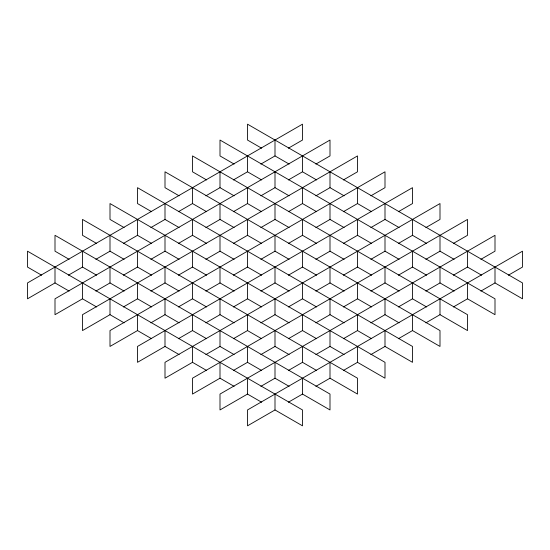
<?xml version="1.0" encoding="UTF-8"?>
<svg xmlns="http://www.w3.org/2000/svg" width="550" height="550" viewBox="0 0 550 550"><rect width="100%" height="100%" fill="white"/><g stroke="black" fill="none" stroke-linecap="round" stroke-linejoin="round"><path stroke-width="0.82" d="M69.121 291.094L55 282.941L27.5 298.815L27.5 282.941L302.5 124.169L302.5 140.044L288.379 148.197M68.379 275.213L82.5 267.059L96.621 275.213M95.879 259.339L110 251.185L124.121 259.339M123.379 243.458L137.5 235.311L151.621 243.458M150.879 227.583L165 219.429L179.121 227.583M178.379 211.709L192.5 203.555L206.621 211.709M205.879 195.827L220 187.674L234.121 195.827M233.379 179.953L247.5 171.799L261.621 179.953M260.879 164.079L275 155.925L289.121 164.079M96.621 306.969L82.5 298.815L55 314.689L55 298.815L330 140.044L330 155.925L315.879 164.079M95.879 291.094L110 282.941L124.121 291.094M123.379 275.213L137.5 267.059L151.621 275.213M150.879 259.339L165 251.185L179.121 259.339M178.379 243.458L192.5 235.311L206.621 243.458M205.879 227.583L220 219.429L234.121 227.583M233.379 211.709L247.5 203.555L261.621 211.709M260.879 195.827L275 187.674L289.121 195.827M288.379 179.953L302.5 171.799L316.621 179.953M124.121 322.843L110 314.689L82.5 330.571L82.5 314.689L357.5 155.925L357.5 171.799L343.379 179.953M123.379 306.969L137.5 298.815L151.621 306.969M150.879 291.094L165 282.941L179.121 291.094M178.379 275.213L192.5 267.059L206.621 275.213M205.879 259.339L220 251.185L234.121 259.339M233.379 243.458L247.5 235.311L261.621 243.458M260.879 227.583L275 219.429L289.121 227.583M288.379 211.709L302.5 203.555L316.621 211.709M315.879 195.827L330 187.674L344.121 195.827M151.621 338.724L137.5 330.571L110 346.445L110 330.571L385 171.799L385 187.674L370.879 195.827M150.879 322.843L165 314.689L179.121 322.843M178.379 306.969L192.5 298.815L206.621 306.969M205.879 291.094L220 282.941L234.121 291.094M233.379 275.213L247.5 267.059L261.621 275.213M260.879 259.339L275 251.185L289.121 259.339M288.379 243.458L302.5 235.311L316.621 243.458M315.879 227.583L330 219.429L344.121 227.583M343.379 211.709L357.5 203.555L371.621 211.709M179.121 354.599L165 346.445L137.5 362.326L137.5 346.445L412.5 187.674L412.5 203.555L398.379 211.709M178.379 338.724L192.5 330.571L206.621 338.724M205.879 322.843L220 314.689L234.121 322.843M233.379 306.969L247.5 298.815L261.621 306.969M260.879 291.094L275 282.941L289.121 291.094M288.379 275.213L302.5 267.059L316.621 275.213M315.879 259.339L330 251.185L344.121 259.339M343.379 243.458L357.5 235.311L371.621 243.458M370.879 227.583L385 219.429L399.121 227.583M206.621 370.473L192.5 362.326L165 378.201L165 362.326L440 203.555L440 219.429L425.879 227.583M205.879 354.599L220 346.445L234.121 354.599M233.379 338.724L247.5 330.571L261.621 338.724M260.879 322.843L275 314.689L289.121 322.843M288.379 306.969L302.5 298.815L316.621 306.969M315.879 291.094L330 282.941L344.121 291.094M343.379 275.213L357.5 267.059L371.621 275.213M370.879 259.339L385 251.185L399.121 259.339M398.379 243.458L412.5 235.311L426.621 243.458M234.121 386.354L220 378.201L192.5 394.075L192.5 378.201L467.5 219.429L467.5 235.311L453.379 243.458M233.379 370.473L247.5 362.326L261.621 370.473M260.879 354.599L275 346.445L289.121 354.599M288.379 338.724L302.5 330.571L316.621 338.724M315.879 322.843L330 314.689L344.121 322.843M343.379 306.969L357.5 298.815L371.621 306.969M370.879 291.094L385 282.941L399.121 291.094M398.379 275.213L412.5 267.059L426.621 275.213M425.879 259.339L440 251.185L454.121 259.339M261.621 402.229L247.5 394.075L220 409.956L220 394.075L495 235.311L495 251.185L480.879 259.339M260.879 386.354L275 378.201L289.121 386.354M288.379 370.473L302.5 362.326L316.621 370.473M315.879 354.599L330 346.445L344.121 354.599M343.379 338.724L357.5 330.571L371.621 338.724M370.879 322.843L385 314.689L399.121 322.843M398.379 306.969L412.5 298.815L426.621 306.969M425.879 291.094L440 282.941L454.121 291.094M453.379 275.213L467.5 267.059L481.621 275.213M41.621 275.213L27.5 267.059L27.5 251.185L302.5 409.956L302.5 425.831L275 409.956L247.5 425.831L247.5 409.956L522.5 251.185L522.5 267.059L508.379 275.213M288.379 402.229L302.5 394.075L330 409.956L330 394.075L55 235.311L55 251.185L69.121 259.339M315.879 386.354L330 378.201L357.5 394.075L357.5 378.201L82.5 219.429L82.5 235.311L96.621 243.458M343.379 370.473L357.5 362.326L385 378.201L385 362.326L110 203.555L110 219.429L124.121 227.583M370.879 354.599L385 346.445L412.5 362.326L412.5 346.445L137.5 187.674L137.5 203.555L151.621 211.709M398.379 338.724L412.5 330.571L440 346.445L440 330.571L165 171.799L165 187.674L179.121 195.827M425.879 322.843L440 314.689L467.5 330.571L467.5 314.689L192.5 155.925L192.5 171.799L206.621 179.953M453.379 306.969L467.5 298.815L495 314.689L495 298.815L220 140.044L220 155.925L234.121 164.079M480.879 291.094L495 282.941L522.5 298.815L522.5 282.941L247.5 124.169L247.5 140.044L261.621 148.197M495 267.059L495 282.941M467.5 251.185L467.5 267.059M467.5 282.941L467.5 298.815M440 235.311L440 251.185M440 267.059L440 282.941M440 298.815L440 314.689M412.5 219.429L412.5 235.311M412.5 251.185L412.5 267.059M412.5 282.941L412.5 298.815M412.5 314.689L412.5 330.571M385 203.555L385 219.429M385 235.311L385 251.185M385 267.059L385 282.941M385 298.815L385 314.689M385 330.571L385 346.445M357.5 187.674L357.5 203.555M357.5 219.429L357.5 235.311M357.5 251.185L357.5 267.059M357.5 282.941L357.5 298.815M357.5 314.689L357.5 330.571M357.5 346.445L357.5 362.326M330 171.799L330 187.674M330 203.555L330 219.429M330 235.311L330 251.185M330 267.059L330 282.941M330 298.815L330 314.689M330 330.571L330 346.445M330 362.326L330 378.201M302.5 155.925L302.5 171.799M302.5 187.674L302.5 203.555M302.5 219.429L302.5 235.311M302.5 251.185L302.5 267.059M302.5 282.941L302.5 298.815M302.5 314.689L302.5 330.571M302.5 346.445L302.5 362.326M302.5 378.201L302.5 394.075M275 140.044L275 155.925M275 171.799L275 187.674M275 203.555L275 219.429M275 235.311L275 251.185M275 267.059L275 282.941M275 298.815L275 314.689M275 330.571L275 346.445M275 362.326L275 378.201M275 394.075L275 409.956M247.5 155.925L247.5 171.799M247.5 187.674L247.5 203.555M247.5 219.429L247.5 235.311M247.5 251.185L247.5 267.059M247.5 282.941L247.5 298.815M247.5 314.689L247.5 330.571M247.5 346.445L247.5 362.326M247.5 378.201L247.5 394.075M220 171.799L220 187.674M220 203.555L220 219.429M220 235.311L220 251.185M220 267.059L220 282.941M220 298.815L220 314.689M220 330.571L220 346.445M220 362.326L220 378.201M192.5 187.674L192.5 203.555M192.5 219.429L192.5 235.311M192.5 251.185L192.5 267.059M192.5 282.941L192.5 298.815M192.5 314.689L192.5 330.571M192.5 346.445L192.5 362.326M165 203.555L165 219.429M165 235.311L165 251.185M165 267.059L165 282.941M165 298.815L165 314.689M165 330.571L165 346.445M137.5 219.429L137.5 235.311M137.5 251.185L137.5 267.059M137.5 282.941L137.5 298.815M137.5 314.689L137.5 330.571M110 235.311L110 251.185M110 267.059L110 282.941M110 298.815L110 314.689M82.5 251.185L82.5 267.059M82.5 282.941L82.5 298.815M55 267.059L55 282.941"/></g></svg>
